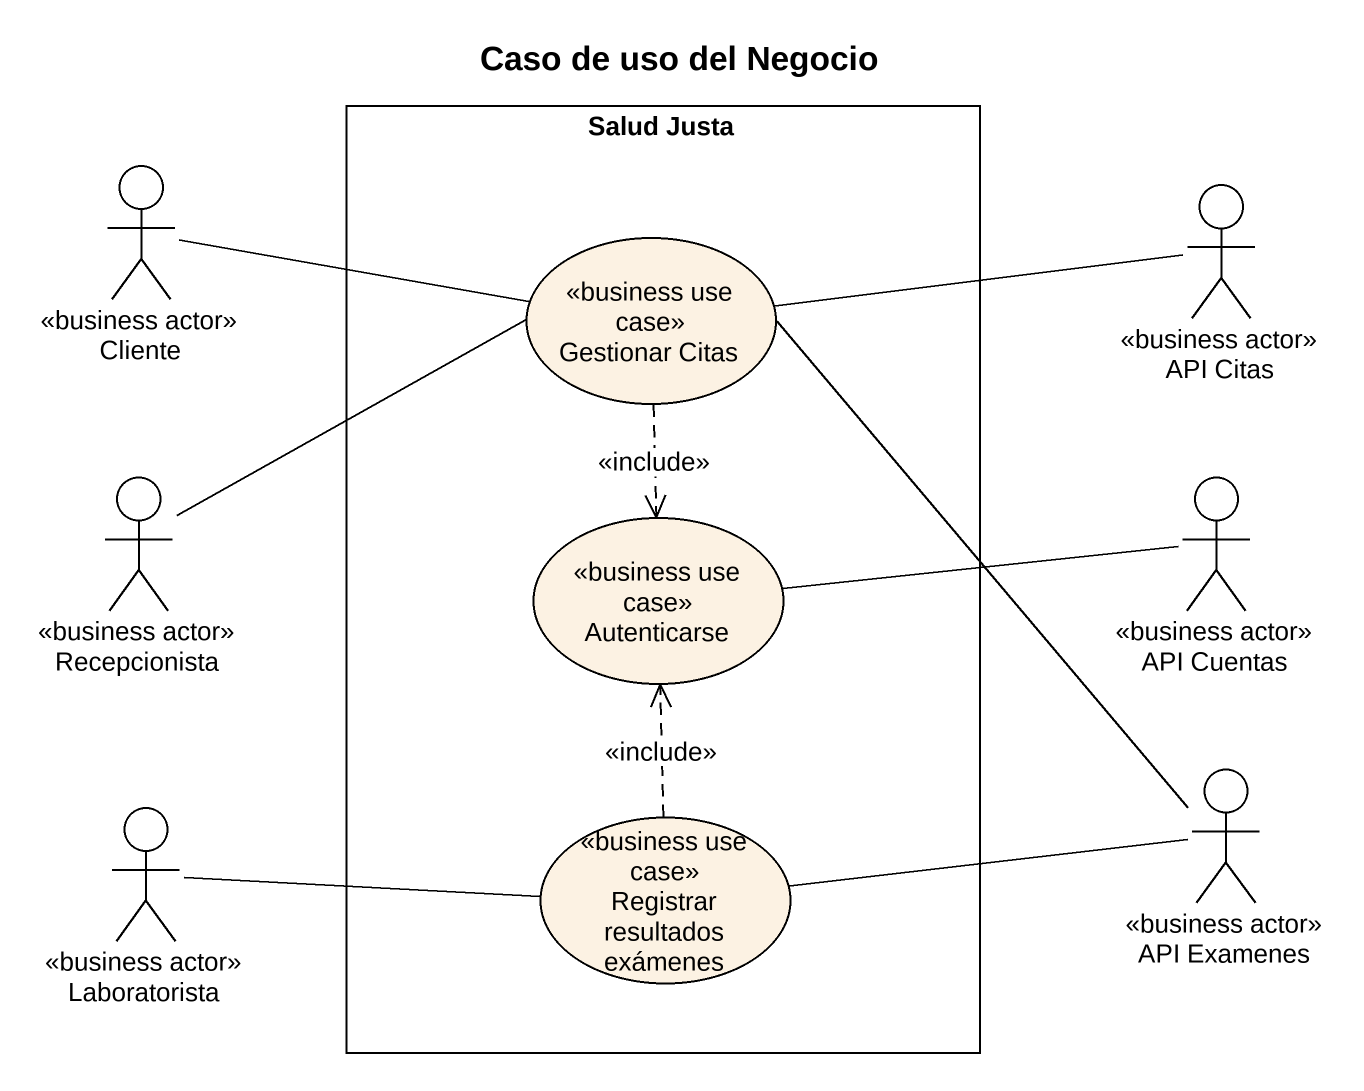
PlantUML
@startuml
title Caso de uso del Negocio
actor Cliente <<business actor>>
rectangle "Salud Justa" as Salud_Justa {
  usecase "Gestionar Citas" as Gestionar_Citas <<business use case>>
  usecase Autenticarse <<business use case>>
  usecase "Registrar resultados exámenes" as Registrar_resultados <<business use case>>
}
actor "API Citas" as API_Citas <<business actor>>
actor Recepcionista <<business actor>>
actor "API Cuentas" as API_Cuentas <<business actor>>
actor Laboratorista <<business actor>>
actor "API Examenes" as API_Examenes <<business actor>>
Cliente -right- Gestionar_Citas
Gestionar_Citas -right- API_Citas
Gestionar_Citas ..> Autenticarse : <<include>>
Gestionar_Citas -- API_Examenes
Recepcionista -right- Gestionar_Citas
Autenticarse -right- API_Cuentas
Laboratorista -right- Registrar_resultados
Registrar_resultados .up.> Autenticarse : <<include>>
Registrar_resultados -right- API_Examenes
@enduml
